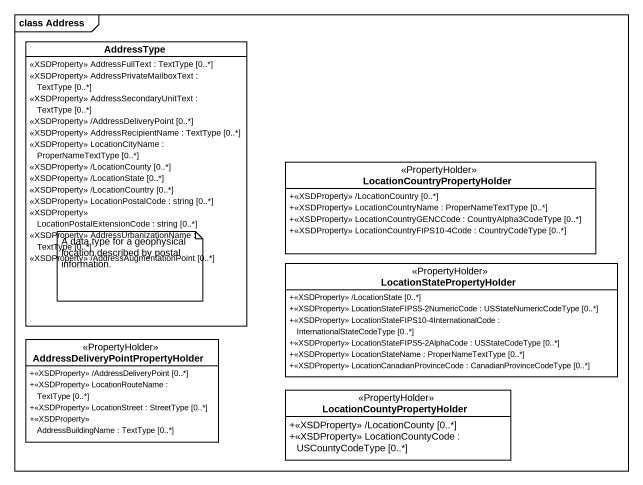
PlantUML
@startuml
mainframe class Address
hide circle
hide empty members
skinparam classAttributeIconSize 0
class AddressType {
  <<XSDProperty>> AddressFullText : TextType [0..*]
  <<XSDProperty>> AddressPrivateMailboxText : TextType [0..*]
  <<XSDProperty>> AddressSecondaryUnitText : TextType [0..*]
  <<XSDProperty>> /AddressDeliveryPoint [0..*]
  <<XSDProperty>> AddressRecipientName : TextType [0..*]
  <<XSDProperty>> LocationCityName : ProperNameTextType [0..*]
  <<XSDProperty>> /LocationCounty [0..*]
  <<XSDProperty>> /LocationState [0..*]
  <<XSDProperty>> /LocationCountry [0..*]
  <<XSDProperty>> LocationPostalCode : string [0..*]
  <<XSDProperty>> LocationPostalExtensionCode : string [0..*]
  <<XSDProperty>> AddressUrbanizationName : TextType [0..*]
  <<XSDProperty>> /AddressAugmentationPoint [0..*]
}
class "LocationCountryPropertyHolder" as LocationCountryPropertyHolde <<PropertyHolder>> {
  +<<XSDProperty>> /LocationCountry [0..*]
  +<<XSDProperty>> LocationCountryName : ProperNameTextType [0..*]
  +<<XSDProperty>> LocationCountryGENCCode : CountryAlpha3CodeType [0..*]
  +<<XSDProperty>> LocationCountryFIPS10-4Code : CountryCodeType [0..*]
}
class LocationStatePropertyHolder <<PropertyHolder>> {
  +<<XSDProperty>> /LocationState [0..*]
  +<<XSDProperty>> LocationStateFIPS5-2NumericCode : USStateNumericCodeType [0..*]
  +<<XSDProperty>> LocationStateFIPS10-4InternationalCode : InternationalStateCodeType [0..*]
  +<<XSDProperty>> LocationStateFIPS5-2AlphaCode : USStateCodeType [0..*]
  +<<XSDProperty>> LocationStateName : ProperNameTextType [0..*]
  +<<XSDProperty>> LocationCanadianProvinceCode : CanadianProvinceCodeType [0..*]
}
class "AddressDeliveryPointPropertyHolder" as AddressDeliveryPointProperty <<PropertyHolder>> {
  +<<XSDProperty>> /AddressDeliveryPoint [0..*]
  +<<XSDProperty>> LocationRouteName : TextType [0..*]
  +<<XSDProperty>> LocationStreet : StreetType [0..*]
  +<<XSDProperty>> AddressBuildingName : TextType [0..*]
}
class LocationCountyPropertyHolder <<PropertyHolder>> {
  +<<XSDProperty>> /LocationCounty [0..*]
  +<<XSDProperty>> LocationCountyCode : USCountyCodeType [0..*]
}
note bottom of AddressType : A data type for a geophysical location described by postal information.
@enduml
